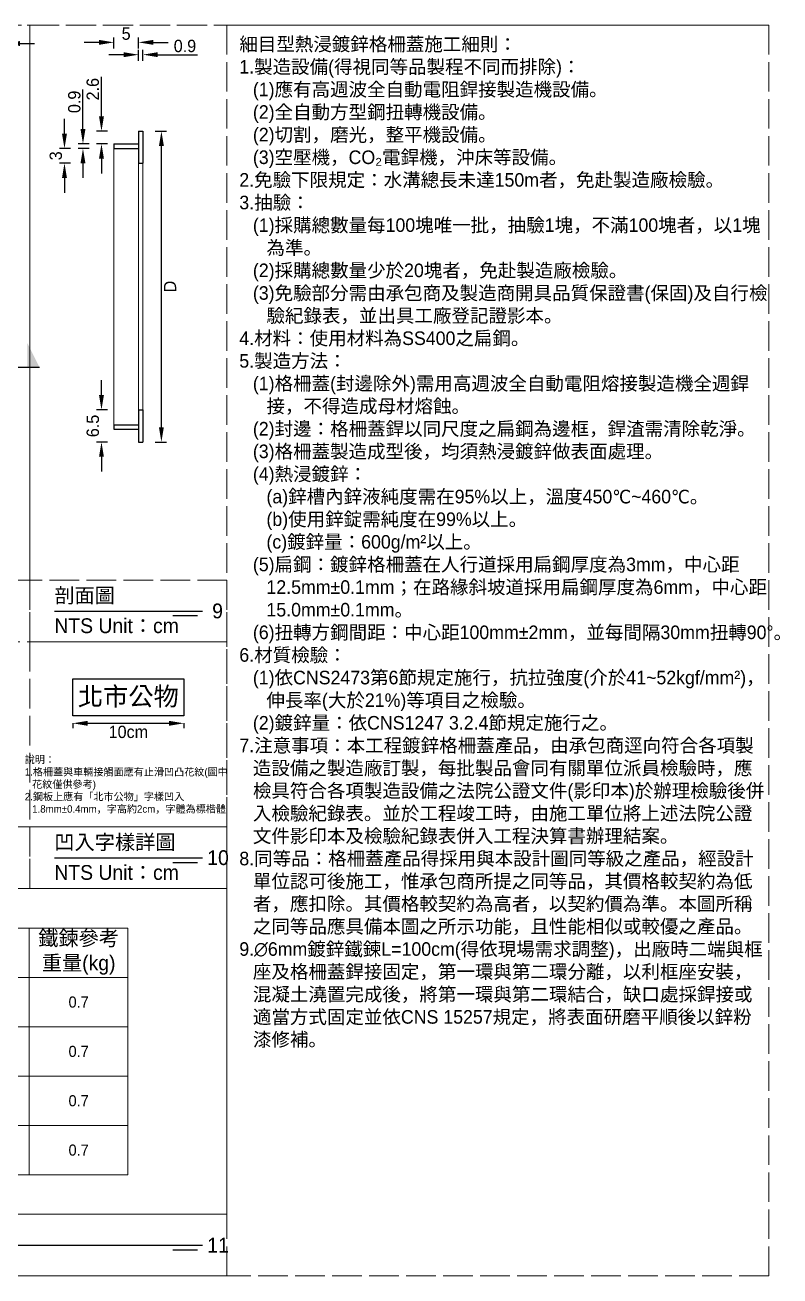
# Model space of a CAD drawing. Extents: x -2640 to 1802, y -2159 to 447.
# Drawn here: x -2162 to -1855, y -1114 to -607 of the extents above; entities that cross this region are included whole.
import ezdxf

# ---------------------------------------------------------------- set-up
doc = ezdxf.new("R2010")
doc.units = 0
doc.header["$MEASUREMENT"] = 0
doc.linetypes.add('ACAD_ISO02W100', pattern=[15, 12, -3])
for name, color, linetype, lineweight in [('一、1.基本-圖框', 7, 'Continuous', 20), ('二、1.繪圖-既有設施', 8, 'Continuous', 20), ('二、2.繪圖-施作項目', 181, 'Continuous', 30)]:
    doc.layers.add(name, color=color, linetype=linetype, lineweight=lineweight)
doc.layers.add('一、4.基本-隱藏', color=9, linetype='ACAD_ISO02W100', lineweight=20, plot=False)
doc.layers.add('三、1.文字-說明文字', color=2, linetype='Continuous')
doc.layers.add('三、3.文字-註解文字', color=2, linetype='Continuous')
doc.styles.add('既有名稱', font='kaiu.ttf', dxfattribs={"height": 4})
doc.styles.add('次圖名(詳圖)', font='MS PGothic.ttf', dxfattribs={"height": 6})
doc.styles.add('註解文字', font='MS PGothic.ttf', dxfattribs={"height": 4})
doc.styles.add('註解文字(詳圖)', font='MS PGothic.ttf', dxfattribs={"height": 5})
doc.dimstyles.new('註解文字(詳圖)', dxfattribs={"dimtxt": 5, "dimasz": 6, "dimexe": 2, "dimexo": 5, "dimgap": 1, "dimtad": 2, "dimzin": 0, "dimdsep": 46, "dimtxsty": '註解文字(詳圖)', "dimcen": 0.1, "dimclrd": 144, "dimclre": 144, "dimclrt": 256, "dimadec": 0, "dimazin": 0, "dimtfac": 1, "dimtofl": 0, "dimtmove": 0, "dimatfit": 3, "dimfxlon": 1, "dimtolj": 1, "dimtzin": 0, "dimlwd": -1, "dimlwe": -1, "dimarcsym": 1})

# ---------------------------------------------------------------- blocks, each defined once
blk = doc.blocks.new('*D303')
at = {"layer": 'Defpoints', "color": 0, "transparency": 16777216}
for p in [(-2169.69, -614.5), (-2182.69, -667), (-2169.69, -667)]:
    blk.add_point(p, dxfattribs=at)
at = {"layer": '三、3.文字-註解文字', "color": 144, "transparency": 16777216}
for p, q in [((-2182.69, -617), (-2182.69, -612.5)), ((-2169.69, -617), (-2169.69, -612.5)), ((-2188.69, -614.5), (-2194.69, -614.5)), ((-2163.69, -614.5), (-2157.69, -614.5))]:
    blk.add_line(p, q, dxfattribs=at)
for points in [[(-2188.69, -613.5), (-2188.69, -615.5), (-2182.69, -614.5)], [(-2163.69, -613.5), (-2163.69, -615.5), (-2169.69, -614.5)]]:
    blk.add_solid(points, dxfattribs=at)
at = {"layer": '三、3.文字-註解文字', "transparency": 16777216, "insert": (-2176.19, -611), "char_height": 5, "attachment_point": 5, "style": '註解文字(詳圖)'}
blk.add_mtext('\\A1;6.5', dxfattribs=at)
blk = doc.blocks.new('*D311')
at = {"layer": 'Defpoints', "color": 0, "transparency": 16777216}
for p in [(-2130.59, -650), (-2115.59, -650), (-2115.59, -655.2)]:
    blk.add_point(p, dxfattribs=at)
at = {"layer": '三、3.文字-註解文字', "color": 144, "transparency": 16777216}
for p, q in [((-2130.59, -644), (-2130.59, -628.02)), ((-2128.09, -650), (-2132.59, -650)), ((-2128.09, -655.2), (-2132.59, -655.2)), ((-2130.59, -661.2), (-2130.59, -667.2))]:
    blk.add_line(p, q, dxfattribs=at)
for points in [[(-2131.59, -644), (-2129.59, -644), (-2130.59, -650)], [(-2131.59, -661.2), (-2129.59, -661.2), (-2130.59, -655.2)]]:
    blk.add_solid(points, dxfattribs=at)
at = {"layer": '三、3.文字-註解文字', "transparency": 16777216, "insert": (-2134.09, -633.01), "char_height": 5, "attachment_point": 5, "rotation": 90, "style": '註解文字(詳圖)'}
blk.add_mtext('\\A1;2.6', dxfattribs=at)
blk = doc.blocks.new('*D312')
at = {"layer": 'Defpoints', "color": 0, "transparency": 16777216}
for p in [(-2138.09, -655.2), (-2125.59, -655.2), (-2125.59, -657)]:
    blk.add_point(p, dxfattribs=at)
at = {"layer": '三、3.文字-註解文字', "color": 144, "transparency": 16777216}
for p, q in [((-2138.09, -649.2), (-2138.09, -633.1)), ((-2135.59, -655.2), (-2140.09, -655.2)), ((-2135.59, -657), (-2140.09, -657)), ((-2138.09, -663), (-2138.09, -669))]:
    blk.add_line(p, q, dxfattribs=at)
for points in [[(-2139.09, -649.2), (-2137.09, -649.2), (-2138.09, -655.2)], [(-2139.09, -663), (-2137.09, -663), (-2138.09, -657)]]:
    blk.add_solid(points, dxfattribs=at)
at = {"layer": '三、3.文字-註解文字', "transparency": 16777216, "insert": (-2141.59, -638.15), "char_height": 5, "attachment_point": 5, "rotation": 90, "style": '註解文字(詳圖)'}
blk.add_mtext('\\A1;0.9', dxfattribs=at)
blk = doc.blocks.new('*D313')
at = {"layer": 'Defpoints', "color": 0, "transparency": 16777216}
for p in [(-2145.59, -657), (-2115.59, -657), (-2115.59, -663)]:
    blk.add_point(p, dxfattribs=at)
at = {"layer": '三、3.文字-註解文字', "color": 144, "transparency": 16777216}
for p, q in [((-2145.59, -651), (-2145.59, -645)), ((-2143.09, -657), (-2147.59, -657)), ((-2143.09, -663), (-2147.59, -663)), ((-2145.59, -669), (-2145.59, -675))]:
    blk.add_line(p, q, dxfattribs=at)
for points in [[(-2146.59, -651), (-2144.59, -651), (-2145.59, -657)], [(-2146.59, -669), (-2144.59, -669), (-2145.59, -663)]]:
    blk.add_solid(points, dxfattribs=at)
at = {"layer": '三、3.文字-註解文字', "transparency": 16777216, "insert": (-2149.09, -660), "char_height": 5, "attachment_point": 5, "rotation": 90, "style": '註解文字(詳圖)'}
blk.add_mtext('\\A1;3', dxfattribs=at)
blk = doc.blocks.new('*D314')
at = {"layer": 'Defpoints', "color": 0, "transparency": 16777216}
for p in [(-2115.59, -763), (-2130.59, -776), (-2115.59, -776)]:
    blk.add_point(p, dxfattribs=at)
at = {"layer": '三、3.文字-註解文字', "color": 144, "transparency": 16777216}
for p, q in [((-2130.59, -757), (-2130.59, -751)), ((-2128.09, -763), (-2132.59, -763)), ((-2128.09, -776), (-2132.59, -776)), ((-2130.59, -782), (-2130.59, -788))]:
    blk.add_line(p, q, dxfattribs=at)
for points in [[(-2131.59, -757), (-2129.59, -757), (-2130.59, -763)], [(-2131.59, -782), (-2129.59, -782), (-2130.59, -776)]]:
    blk.add_solid(points, dxfattribs=at)
at = {"layer": '三、3.文字-註解文字', "transparency": 16777216, "insert": (-2134.09, -769.5), "char_height": 5, "attachment_point": 5, "rotation": 90, "style": '註解文字(詳圖)'}
blk.add_mtext('\\A1;6.5', dxfattribs=at)
blk = doc.blocks.new('*D315')
at = {"layer": 'Defpoints', "color": 0, "transparency": 16777216}
for p in [(-2113.79, -650), (-2106.29, -650), (-2113.79, -776)]:
    blk.add_point(p, dxfattribs=at)
at = {"layer": '三、3.文字-註解文字', "color": 144, "transparency": 16777216}
for p, q in [((-2108.79, -650), (-2104.29, -650)), ((-2106.29, -770), (-2106.29, -656)), ((-2108.79, -776), (-2104.29, -776))]:
    blk.add_line(p, q, dxfattribs=at)
for points in [[(-2107.29, -656), (-2105.29, -656), (-2106.29, -650)], [(-2107.29, -770), (-2105.29, -770), (-2106.29, -776)]]:
    blk.add_solid(points, dxfattribs=at)
at = {"layer": '三、3.文字-註解文字', "transparency": 16777216, "insert": (-2102.79, -713), "char_height": 5, "attachment_point": 5, "rotation": 90, "style": '註解文字(詳圖)'}
blk.add_mtext('\\A1;D', dxfattribs=at)
blk = doc.blocks.new('*D317')
at = {"layer": 'Defpoints', "color": 0, "transparency": 16777216}
for p in [(-2142.19, -887), (-2097.19, -887), (-2097.19, -890.01)]:
    blk.add_point(p, dxfattribs=at)
at = {"layer": '三、3.文字-註解文字', "color": 144, "transparency": 16777216}
for p, q in [((-2142.19, -890.01), (-2142.19, -892.01)), ((-2136.19, -890.01), (-2103.19, -890.01)), ((-2097.19, -890.01), (-2097.19, -892.01))]:
    blk.add_line(p, q, dxfattribs=at)
for points in [[(-2136.19, -889.01), (-2136.19, -891.01), (-2142.19, -890.01)], [(-2103.19, -889.01), (-2103.19, -891.01), (-2097.19, -890.01)]]:
    blk.add_solid(points, dxfattribs=at)
at = {"layer": '三、3.文字-註解文字', "transparency": 16777216, "insert": (-2119.69, -893.51), "char_height": 5, "attachment_point": 5, "style": '註解文字(詳圖)'}
blk.add_mtext('\\A1;10cm', dxfattribs=at)
blk = doc.blocks.new('*D277')
at = {"layer": 'Defpoints', "color": 0, "transparency": 16777216}
for p in [(-2113.79, -619.02), (-2115.59, -650), (-2113.79, -650)]:
    blk.add_point(p, dxfattribs=at)
at = {"layer": '三、3.文字-註解文字', "color": 144, "transparency": 16777216}
for p, q in [((-2115.59, -621.52), (-2115.59, -617.02)), ((-2113.79, -621.52), (-2113.79, -617.02)), ((-2121.59, -619.02), (-2127.59, -619.02)), ((-2107.79, -619.02), (-2091.7, -619.02))]:
    blk.add_line(p, q, dxfattribs=at)
for points in [[(-2121.59, -618.02), (-2121.59, -620.02), (-2115.59, -619.02)], [(-2107.79, -618.02), (-2107.79, -620.02), (-2113.79, -619.02)]]:
    blk.add_solid(points, dxfattribs=at)
at = {"layer": '三、3.文字-註解文字', "transparency": 16777216, "insert": (-2096.74, -615.52), "char_height": 5, "attachment_point": 5, "style": '註解文字(詳圖)'}
blk.add_mtext('\\A1;0.9', dxfattribs=at)
blk = doc.blocks.new('*D278')
at = {"layer": 'Defpoints', "color": 0, "transparency": 16777216}
for p in [(-2115.59, -614.02), (-2125.59, -655.2), (-2115.59, -655.2)]:
    blk.add_point(p, dxfattribs=at)
at = {"layer": '三、3.文字-註解文字', "color": 144, "transparency": 16777216}
for p, q in [((-2125.59, -616.52), (-2125.59, -612.02)), ((-2115.59, -616.52), (-2115.59, -612.02)), ((-2131.59, -614.02), (-2137.59, -614.02)), ((-2109.59, -614.02), (-2103.59, -614.02))]:
    blk.add_line(p, q, dxfattribs=at)
for points in [[(-2131.59, -613.02), (-2131.59, -615.02), (-2125.59, -614.02)], [(-2109.59, -613.02), (-2109.59, -615.02), (-2115.59, -614.02)]]:
    blk.add_solid(points, dxfattribs=at)
at = {"layer": '三、3.文字-註解文字', "transparency": 16777216, "insert": (-2120.59, -610.52), "char_height": 5, "attachment_point": 5, "style": '註解文字(詳圖)'}
blk.add_mtext('\\A1;5', dxfattribs=at)

msp = doc.modelspace()

# ---------------------------------------------------------------- hatches: boundary and pattern name
at = {"layer": '三、3.文字-註解文字'}
h = msp.add_hatch(color=256, dxfattribs=at)
h.dxf.hatch_style = 1
h.paths.add_polyline_path([(-2160.693, -735.821), (-2155.693, -745.821), (-2160.693, -745.821)])

# ---------------------------------------------------------------- linework, layer by layer
at = {"layer": '一、1.基本-圖框'}
for points in [[(-2419.847, -973), (-2119.847, -973), (-2119.847, -1073), (-2419.847, -1073)], [(-2199.847, -973), (-2159.847, -973), (-2159.847, -993), (-2199.847, -993)], [(-2159.847, -973), (-2119.847, -973), (-2119.847, -993), (-2159.847, -993)], [(-2199.847, -993), (-2159.847, -993), (-2159.847, -1013), (-2199.847, -1013)], [(-2159.847, -993), (-2119.847, -993), (-2119.847, -1013), (-2159.847, -1013)], [(-2199.847, -1013), (-2159.847, -1013), (-2159.847, -1033), (-2199.847, -1033)], [(-2159.847, -1013), (-2119.847, -1013), (-2119.847, -1033), (-2159.847, -1033)], [(-2199.847, -1033), (-2159.847, -1033), (-2159.847, -1053), (-2199.847, -1053)], [(-2159.847, -1033), (-2119.847, -1033), (-2119.847, -1053), (-2159.847, -1053)], [(-2199.847, -1053), (-2159.847, -1053), (-2159.847, -1073), (-2199.847, -1073)], [(-2159.847, -1053), (-2119.847, -1053), (-2119.847, -1073), (-2159.847, -1073)]]:
    msp.add_lwpolyline(points, close=True, dxfattribs=at)
at = {"layer": '一、4.基本-隱藏'}
for points in [[(-2640, -607), (-1860, -607), (-1860, -1114), (-2640, -1114)], [(-2325.693, -607), (-2159.693, -607), (-2159.693, -832), (-2325.693, -832)], [(-2159.693, -607), (-2079.693, -607), (-2079.693, -832), (-2159.693, -832)], [(-2079.693, -607), (-1860, -607), (-1860, -1114), (-2079.693, -1114)], [(-2325.693, -857), (-2159.693, -857), (-2159.693, -832), (-2325.693, -832)], [(-2159.693, -857), (-2079.693, -857), (-2079.693, -832), (-2159.693, -832)], [(-2325.693, -857), (-2159.693, -857), (-2159.693, -932), (-2325.693, -932)], [(-2079.693, -857), (-2159.693, -857), (-2159.693, -932), (-2079.693, -932)], [(-2325.693, -957), (-2159.693, -957), (-2159.693, -932), (-2325.693, -932)], [(-2079.693, -932), (-2159.693, -932), (-2159.693, -957), (-2079.693, -957)], [(-2079.693, -957), (-2460, -957), (-2460, -1089), (-2079.693, -1089)], [(-2460, -1114), (-2079.693, -1114), (-2079.693, -1089), (-2460, -1089)]]:
    msp.add_lwpolyline(points, close=True, dxfattribs=at)
at = {"layer": '三、3.文字-註解文字'}
for points in [[(-2155.693, -745.821), (-2165.693, -745.821)], [(-2149.693, -844.5), (-2089.693, -844.5)], [(-2091.693, -846.5), (-2101.693, -846.5)], [(-2149.693, -944.5), (-2089.693, -944.5)], [(-2091.693, -946.5), (-2101.693, -946.5)], [(-2450, -1101.5), (-2089.693, -1101.5)], [(-2091.693, -1103.5), (-2101.693, -1103.5)]]:
    msp.add_lwpolyline(points, dxfattribs=at)
at = {"layer": '二、1.繪圖-既有設施'}
for points in [[(-2125.593, -657), (-2125.593, -769)], [(-2115.593, -663), (-2115.593, -763)], [(-2113.793, -663), (-2113.793, -763)]]:
    msp.add_lwpolyline(points, dxfattribs=at)
at = {"layer": '二、2.繪圖-施作項目'}
for points in [[(-2115.593, -650), (-2113.793, -650)], [(-2115.593, -650), (-2115.593, -663)], [(-2113.793, -650), (-2113.793, -663)], [(-2125.593, -655.2), (-2115.593, -655.2)], [(-2125.593, -655.2), (-2125.593, -657)], [(-2125.593, -657), (-2115.593, -657)], [(-2115.593, -663), (-2113.793, -663)], [(-2115.593, -763), (-2113.793, -763)], [(-2115.593, -763), (-2115.593, -776)], [(-2113.793, -763), (-2113.793, -776)], [(-2125.593, -769), (-2115.593, -769)], [(-2125.593, -769), (-2125.593, -770.8)], [(-2125.593, -770.8), (-2115.593, -770.8)], [(-2115.593, -776), (-2113.793, -776)]]:
    msp.add_lwpolyline(points, dxfattribs=at)
msp.add_lwpolyline([(-2142.193, -872), (-2097.193, -872), (-2097.193, -887), (-2142.193, -887)], close=True, dxfattribs=at)

# ---------------------------------------------------------------- texts
at = {"layer": '一、1.基本-圖框', "insert": (-2139.847, -983), "char_height": 6, "attachment_point": 5, "style": '註解文字(詳圖)'}
msp.add_mtext_dynamic_manual_height_columns('{\\fMS PGothic|b0|i0|c128|p34;鐵鍊}參考重量{\\fMS PGothic|b0|i0|c128|p34;(}kg{\\fMS PGothic|b0|i0|c128|p34;)}', width=35.26712, gutter_width=30, heights=[0], dxfattribs=at)
at = {"layer": '三、1.文字-說明文字', "attachment_point": 1}
for s, width, insert, char_height, style in [('{\\fMS PGothic|b0|i0|c128|p34;細目型熱浸鍍鋅格柵蓋施工細則：\\P\\pi-5.5,l5.5;1.製造設備(得視同等品製程不同而排除)：\\P\\pl11;(1)應有高週波全自動電阻銲接製造機設備。\\P(2)全自動方型鋼扭轉機設備。\\P(2)切割，磨光，整平機設備。\\P(3)空壓機，CO₂電銲機，沖床等設備。\\P\\pl5.5;2.免驗下限規定：水溝總長未達150m者，免赴製造廠檢驗。\\P\\pi0,l0;3.抽驗：\\P\\pi-5.5,l11;(1)採購總數量每100塊唯一批，抽驗1塊，不滿100塊者，以1塊為準。\\P\\pi-11,l16.5;(2)採購總數量少於20塊者，免赴製造廠檢驗。\\P\\pi-5.5,l11;(3)免驗部分需由承包商及製造商開具品質保證書(保固)及自行檢驗紀錄表，並出具工廠登記證影本。\\P\\pl5.5;4.材料：使用材料為SS400之扁鋼。\\P\\pi0,l0;5.製造方法：\\P\\pi-5.5,l11;(1)格柵蓋(封邊除外)需用高週波全自動電阻熔接製造機全週銲接，不得造成母材熔蝕。\\P(2)封邊：格柵蓋銲以同尺度之扁鋼為邊框，銲渣需清除乾淨。\\P(3)格柵蓋製造成型後，均須熱浸鍍鋅做表面處理。\\P\\pi5.5,l0;(4)熱浸鍍鋅：\\P\\pi-5.5,l16.5;(a)鋅槽\\fPMingLiU|b0|i0|c136|p18;內\\fMS PGothic|b0|i0|c128|p34;鋅液純度需在95%以上，溫度450℃~460℃。\\P(b)使用鋅錠需純度在99%以上。\\P(c)鍍鋅量：600g/m²以上。\\P\\pl11;(5)扁鋼：鍍鋅格柵蓋在人行道採用扁鋼厚度為3mm，中心距12.5mm±0.1mm；在路緣斜坡道採用扁鋼厚度為6mm，中心距15.0mm±0.1mm。\\P(6)扭轉方鋼間距：中心距100mm±2mm，並每間隔30mm扭轉90°。\\P\\pi0,l0;6.材質檢驗：\\P\\pi-5.5,l11;(1)依CNS2473第6節規定施行，抗拉強度(介於41~52kgf/mm²)，伸長率(大於21%)等項目之檢驗。\\P(2)鍍鋅量：依CNS1247 3.2.4節規定施行之。\\P\\pl5.5;7.注意事項：本工程鍍鋅格柵蓋\\fPMingLiU|b0|i0|c136|p18;產\\fMS PGothic|b0|i0|c128|p34;品，由承包商逕向符合各項製造設備之製造廠訂製，每批製品會同有關單位派員檢驗時，應檢具符合各項製造設備之法院公證文件(影印本)於辦理檢驗後併入檢驗紀錄表。並於工程竣工時，由施工單位將上述法院公證文件影印本及檢驗紀錄表併入工程決算書辦理結案。\\P8.同等品：格柵蓋\\fPMingLiU|b0|i0|c136|p18;產\\fMS PGothic|b0|i0|c128|p34;品得採用與本設計圖同等級之\\fPMingLiU|b0|i0|c136|p18;產\\fMS PGothic|b0|i0|c128|p34;品，經設計單位認可後施工，惟承包商所提之同等品，其價格較契約為低者，應扣除。其價格較契約為高者，以契約價為準。本圖所稱之同等品應具備本圖之所示功能，且性能相似或較優之\\fPMingLiU|b0|i0|c136|p18;產\\fMS PGothic|b0|i0|c128|p34;品。\\P9.∅6mm鍍鋅鐵鍊L=100cm(得依現場需求調整)，出廠時二端與框座及格柵蓋銲接固定，第一環與第二環分離，以利框座安裝，混凝土澆置完成後，將第一環與第二環結合，缺口處採銲接或適當方式固定並依CNS 15257規定，將表面研磨平順後以鋅粉漆修補。}', 214.42505, (-2074.693, -612), 5.5, '次圖名(詳圖)'), ('{\\fPMingLiU|b0|i0|c136|p18;說\\fMS PGothic|b0|i0|c128|p34;明：\\P\\pi-3,l3;1.格柵蓋與車輛接觸面應有止滑凹凸花紋(圖中花紋僅供參考)\\P2.鋼板上應有「北市公物」字樣凹入1.8mm±0.4mm，字高約2cm，字體為標楷體}', 83.36188, (-2161.689, -903.215), 3, '註解文字')]:
    msp.add_mtext_dynamic_manual_height_columns(s, width=width, gutter_width=30, heights=[0], dxfattribs=dict(at, insert=insert, char_height=char_height, style=style))
at = {"layer": '三、3.文字-註解文字'}
for s, width, gutter_width, insert, char_height, attachment_point, style in [('剖面圖', 30.14945, 15, (-2149.693, -838.5), 6, 4, '次圖名(詳圖)'), ('9', 3, 15, (-2085.693, -844.5), 6, 4, '次圖名(詳圖)'), ('NTS{\\fMS PGothic|b0|i0|c128|p34; Unit：cm}', 93.26158, 15, (-2149.693, -850.5), 6, 4, '次圖名(詳圖)'), ('凹入字樣詳{\\fMS PGothic|b0|i0|c128|p34;圖}', 51.13853, 15, (-2149.693, -938.5), 6, 4, '次圖名(詳圖)'), ('10', 3, 15, (-2087.693, -944.5), 6, 4, '次圖名(詳圖)'), ('NTS{\\fMS PGothic|b0|i0|c128|p34; Unit：cm}', 93.26158, 15, (-2149.693, -950.5), 6, 4, '次圖名(詳圖)'), ('0.7', 9.06048, 30, (-2139.847, -1003), 4.5, 5, '註解文字(詳圖)'), ('0.7', 9.06048, 30, (-2139.847, -1023), 4.5, 5, '註解文字(詳圖)'), ('0.7', 9.06048, 30, (-2139.847, -1043), 4.5, 5, '註解文字(詳圖)'), ('0.7', 9.06048, 30, (-2139.847, -1063), 4.5, 5, '註解文字(詳圖)'), ('11', 3, 15, (-2087.693, -1101.5), 6, 4, '次圖名(詳圖)')]:
    msp.add_mtext_dynamic_manual_height_columns(s, width=width, gutter_width=gutter_width, heights=[0], dxfattribs=dict(at, insert=insert, char_height=char_height, attachment_point=attachment_point, style=style))
at = {"layer": '二、2.繪圖-施作項目', "insert": (-2119.693, -879.5), "char_height": 7.5, "attachment_point": 5, "style": '既有名稱'}
msp.add_mtext_dynamic_manual_height_columns('北市公物', width=52.10608, gutter_width=45, heights=[0], dxfattribs=at)

# ---------------------------------------------------------------- dimensions: what is measured, and where the dimension line sits
at = {"layer": '三、3.文字-註解文字'}
for base, p1, p2, text, picture, middle in [((-2169.693, -614.5), (-2182.693, -667), (-2169.693, -667), '6.5', '*D303', (-2176.193, -611)), ((-2115.593, -614.017), (-2125.593, -655.2), (-2115.593, -655.2), '5', '*D278', (-2120.593, -610.517)), ((-2113.793, -619.017), (-2115.593, -650), (-2113.793, -650), '0.9', '*D277', (-2096.745, -615.517)), ((-2097.193, -890.012), (-2142.193, -887), (-2097.193, -887), '10cm', '*D317', (-2119.693, -893.512))]:
    dim = msp.add_linear_dim(base=base, p1=p1, p2=p2, text=text, dimstyle='註解文字(詳圖)', dxfattribs=at)
    dim.commit()
    dim.dimension.update_dxf_attribs({"geometry": picture, "text_midpoint": middle})
for base, p1, p2, text, picture, middle in [((-2130.593, -650), (-2115.593, -655.2), (-2115.593, -650), '2.6', '*D311', (-2134.093, -633.009)), ((-2138.093, -655.2), (-2125.593, -657), (-2125.593, -655.2), '0.9', '*D312', (-2141.593, -638.152)), ((-2145.593, -657), (-2115.593, -663), (-2115.593, -657), '3', '*D313', (-2149.093, -660)), ((-2106.293, -650), (-2113.793, -776), (-2113.793, -650), 'D', '*D315', (-2102.793, -713)), ((-2130.593, -776), (-2115.593, -763), (-2115.593, -776), '6.5', '*D314', (-2134.093, -769.5))]:
    dim = msp.add_linear_dim(base=base, p1=p1, p2=p2, angle=90, text=text, dimstyle='註解文字(詳圖)', dxfattribs=at)
    dim.commit()
    dim.dimension.update_dxf_attribs({"geometry": picture, "text_midpoint": middle})

doc.saveas('drawing.dxf')
